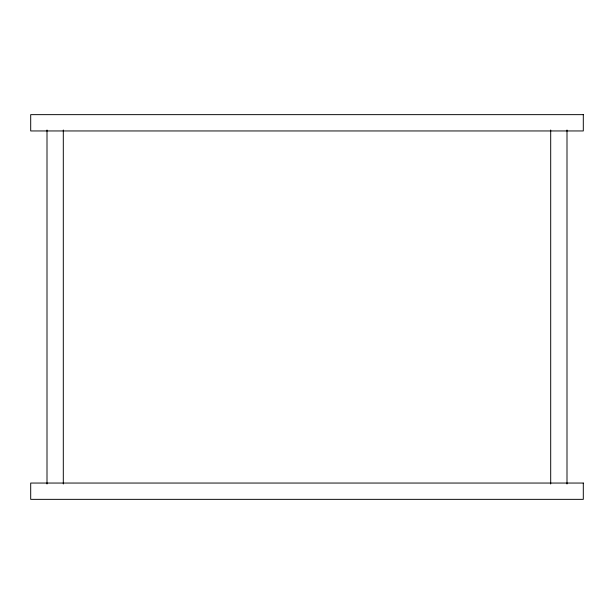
<?xml version="1.0" encoding="UTF-8"?>
<svg xmlns="http://www.w3.org/2000/svg" width="614" height="614" viewBox="0 0 614 614"><rect width="100%" height="100%" fill="white"/><g stroke="black" fill="none" stroke-linecap="round" stroke-linejoin="round"><path stroke-width="0.92" d="M566.998 129.999L566.998 484.001M550.697 129.999L550.697 484.001M63.303 129.999L63.303 484.001M47.002 129.999L47.002 484.001M583.3 114.649L30.7 114.649L30.7 130.951L583.3 130.951L583.3 114.649M583.3 483.049L30.7 483.049L30.7 499.351L583.3 499.351L583.3 483.049"/></g></svg>
